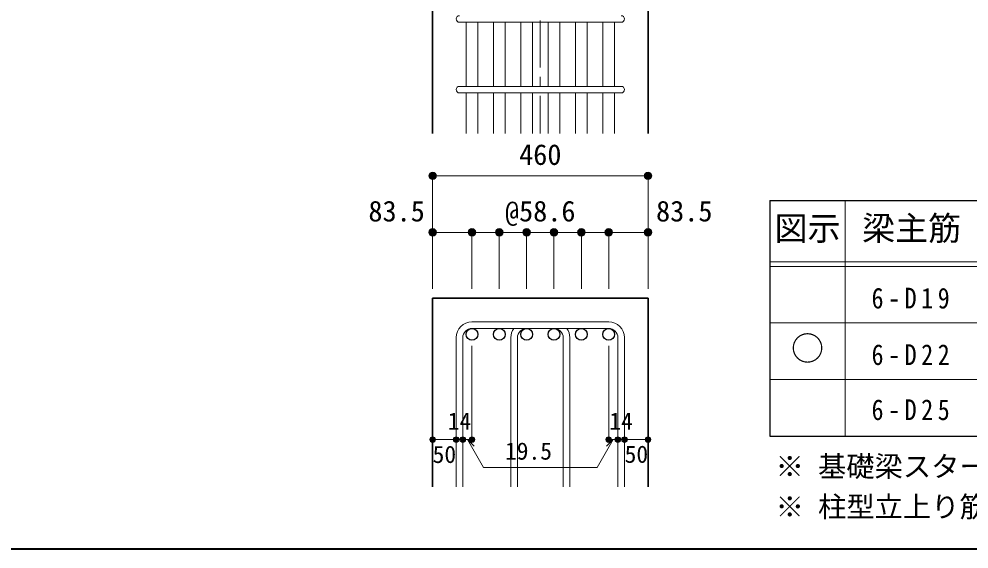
# Model space of a CAD drawing. Units: millimetres at full size, sheet at 1:20; details may follow other scales. Extents: x -3982 to 3969, y -2797 to 2801.
# Drawn here: x -628 to 1388, y -2797 to -1672 of the extents above; entities that cross this region are included whole.
import ezdxf
from ezdxf.enums import TextEntityAlignment as Align

# ---------------------------------------------------------------- set-up
doc = ezdxf.new("R2010")
doc.units = ezdxf.units.MM
doc.header["$LTSCALE"] = 20
doc.header["$PDMODE"] = 32
doc.header["$PDSIZE"] = 12
doc.linetypes.add('CHAIN1', pattern=[8, 5, -1, 1, -1])
for name, color, linetype, lineweight in [('6-1_躯体線', 2, 'Continuous', 35), ('6-5_梁主筋', 7, 'Continuous', 18), ('6-6_S.T.P.', 7, 'Continuous', 18), ('6-7_文字', 7, 'Continuous', 18), ('6-D_寸法', 4, 'Continuous', 9), ('6-E_枠', 7, 'Continuous', 18), ('F-0_枠', 6, 'Continuous', 40)]:
    doc.layers.add(name, color=color, linetype=linetype, lineweight=lineweight)
doc.styles.add('ＭＳ ゴシック', font='')
doc.styles.get('ＭＳ ゴシック').set_extended_font_data('MS Gothic')

msp = doc.modelspace()

# ---------------------------------------------------------------- linework, layer by layer
at = {"layer": '6-1_躯体線'}
for p, q in [((706.79, -1914.67), (706.79, -1514.67)), ((249.79, -2264.67), (249.79, -2664.67)), ((249.79, -2264.67), (706.79, -2264.67)), ((706.79, -2264.67), (706.79, -2664.67))]:
    msp.add_line(p, q, dxfattribs=at)
msp.add_lwpolyline([(249.79, -1914.67), (249.79, -1514.67), (78.29, -1514.67)], dxfattribs=at)
at = {"layer": '6-5_梁主筋'}
for p, q in [((320.79, -1678.67), (320.79, -1814.67)), ((345.79, -1678.67), (345.79, -1814.67)), ((378.79, -1678.67), (378.79, -1814.67)), ((403.79, -1678.67), (403.79, -1814.67)), ((436.79, -1678.67), (436.79, -1814.67)), ((461.79, -1678.67), (461.79, -1814.67)), ((494.79, -1678.67), (494.79, -1814.67)), ((519.79, -1678.67), (519.79, -1814.67)), ((552.79, -1678.67), (552.79, -1814.67)), ((577.79, -1678.67), (577.79, -1814.67)), ((610.79, -1678.67), (610.79, -1814.67)), ((635.79, -1678.67), (635.79, -1814.67)), ((320.79, -1828.67), (320.79, -1914.67)), ((345.79, -1828.67), (345.79, -1914.67)), ((378.79, -1828.67), (378.79, -1914.67)), ((403.79, -1828.67), (403.79, -1914.67)), ((436.79, -1828.67), (436.79, -1914.67)), ((461.79, -1828.67), (461.79, -1914.67)), ((494.79, -1828.67), (494.79, -1914.67)), ((519.79, -1828.67), (519.79, -1914.67)), ((552.79, -1828.67), (552.79, -1914.67)), ((577.79, -1828.67), (577.79, -1914.67)), ((610.79, -1828.67), (610.79, -1914.67)), ((635.79, -1828.67), (635.79, -1914.67))]:
    msp.add_line(p, q, dxfattribs=at)
at = {"layer": '6-5_梁主筋', "color": 3, "lineweight": 25}
for centre in [(333.29, -2341.17), (391.29, -2341.17), (449.29, -2341.17), (507.29, -2341.17), (565.29, -2341.17), (623.29, -2341.17)]:
    msp.add_circle(centre, 12.5, dxfattribs=at)
at = {"layer": '6-6_S.T.P.'}
for p, q in [((306.79, -1678.67), (649.4, -1678.67)), ((306.79, -1814.67), (649.4, -1814.67)), ((306.79, -1828.67), (649.4, -1828.67)), ((623.29, -2314.67), (333.29, -2314.67)), ((623.29, -2328.67), (333.29, -2328.67)), ((299.79, -2348.17), (299.79, -2664.67)), ((313.79, -2348.17), (313.79, -2664.67)), ((415.79, -2348.17), (415.79, -2664.67)), ((429.79, -2348.17), (429.79, -2664.67)), ((526.79, -2348.17), (526.79, -2664.67)), ((540.79, -2348.17), (540.79, -2664.67)), ((642.79, -2348.17), (642.79, -2664.67)), ((656.79, -2348.17), (656.79, -2664.67))]:
    msp.add_line(p, q, dxfattribs=at)
for centre, radius, start, end in [((306.79, -1671.67), 7, 90, 270), ((649.79, -1671.67), 7, 270, 90), ((306.79, -1821.67), 7, 90, 270), ((649.79, -1821.67), 7, 270, 90), ((333.29, -2348.17), 33.5, 90, 180), ((623.29, -2348.17), 33.5, 0, 90), ((333.29, -2348.17), 19.5, 90, 180), ((449.29, -2348.17), 33.5, 144.40235, 180), ((449.29, -2348.17), 19.5, 90, 180), ((507.29, -2348.17), 19.5, 0, 90), ((507.29, -2348.17), 33.5, 0, 35.59765), ((623.29, -2348.17), 19.5, 0, 90)]:
    msp.add_arc(centre, radius, start, end, dxfattribs=at)
at = {"layer": '6-D_寸法', "linetype": 'CHAIN1'}
msp.add_line((478.29, -714.67), (478.29, -1914.67), dxfattribs=at)
at = {"layer": '6-D_寸法'}
for p, q in [((249.79, -2004.67), (706.79, -2004.67)), ((706.79, -2004.67), (706.79, -2124.67)), ((249.79, -2124.67), (249.79, -2244.67)), ((333.29, -2124.67), (333.29, -2244.67)), ((333.29, -2124.67), (391.29, -2124.67)), ((391.29, -2124.67), (391.29, -2244.67)), ((391.29, -2124.67), (449.29, -2124.67)), ((449.29, -2124.67), (449.29, -2244.67)), ((449.29, -2124.67), (507.29, -2124.67)), ((507.29, -2124.67), (507.29, -2244.67)), ((507.29, -2124.67), (565.29, -2124.67)), ((565.29, -2124.67), (565.29, -2244.67)), ((565.29, -2124.67), (623.29, -2124.67)), ((623.29, -2124.67), (623.29, -2244.67)), ((623.29, -2124.67), (706.79, -2124.67)), ((706.79, -2124.67), (706.79, -2244.67)), ((333.29, -2564.67), (333.29, -2365.34)), ((623.29, -2564.67), (623.29, -2365.34)), ((249.79, -2564.67), (299.79, -2564.67)), ((299.79, -2564.67), (333.29, -2564.67)), ((323.54, -2564.67), (337.68, -2578.81)), ((323.54, -2564.67), (357.76, -2623.95)), ((633.04, -2564.67), (598.82, -2623.95)), ((633.04, -2564.67), (618.9, -2578.81)), ((623.29, -2564.67), (706.79, -2564.67)), ((642.79, -2564.67), (656.79, -2564.67)), ((357.76, -2623.95), (598.82, -2623.95))]:
    msp.add_line(p, q, dxfattribs=at)
msp.add_lwpolyline([(249.79, -2004.67), (249.79, -2124.67), (333.29, -2124.67)], dxfattribs=at)
for centre, radius in [((249.79, -2004.67), 8), ((249.79, -2004.67), 7.2), ((249.79, -2004.67), 6.4), ((249.79, -2004.67), 5.6), ((249.79, -2004.67), 4.8), ((249.79, -2004.67), 4), ((249.79, -2004.67), 3.2), ((249.79, -2004.67), 2.4), ((249.79, -2004.67), 1.6), ((249.79, -2004.67), 0.8), ((706.79, -2004.67), 8), ((706.79, -2004.67), 7.2), ((706.79, -2004.67), 6.4), ((706.79, -2004.67), 5.6), ((706.79, -2004.67), 4.8), ((706.79, -2004.67), 4), ((706.79, -2004.67), 3.2), ((706.79, -2004.67), 2.4), ((706.79, -2004.67), 1.6), ((706.79, -2004.67), 0.8), ((249.79, -2124.67), 8), ((249.79, -2124.67), 7.2), ((249.79, -2124.67), 6.4), ((249.79, -2124.67), 5.6), ((249.79, -2124.67), 4.8), ((249.79, -2124.67), 4), ((249.79, -2124.67), 3.2), ((249.79, -2124.67), 2.4), ((249.79, -2124.67), 1.6), ((249.79, -2124.67), 0.8), ((333.29, -2124.67), 8), ((333.29, -2124.67), 7.2), ((333.29, -2124.67), 6.4), ((333.29, -2124.67), 5.6), ((333.29, -2124.67), 4.8), ((333.29, -2124.67), 4), ((333.29, -2124.67), 3.2), ((333.29, -2124.67), 2.4), ((333.29, -2124.67), 1.6), ((333.29, -2124.67), 0.8), ((391.29, -2124.67), 8), ((391.29, -2124.67), 7.2), ((391.29, -2124.67), 6.4), ((391.29, -2124.67), 5.6), ((391.29, -2124.67), 4.8), ((391.29, -2124.67), 4), ((391.29, -2124.67), 3.2), ((391.29, -2124.67), 2.4), ((391.29, -2124.67), 1.6), ((391.29, -2124.67), 0.8), ((449.29, -2124.67), 8), ((449.29, -2124.67), 7.2), ((449.29, -2124.67), 6.4), ((449.29, -2124.67), 5.6), ((449.29, -2124.67), 4.8), ((449.29, -2124.67), 4), ((449.29, -2124.67), 3.2), ((449.29, -2124.67), 2.4), ((449.29, -2124.67), 1.6), ((449.29, -2124.67), 0.8), ((507.29, -2124.67), 8), ((507.29, -2124.67), 7.2), ((507.29, -2124.67), 6.4), ((507.29, -2124.67), 5.6), ((507.29, -2124.67), 4.8), ((507.29, -2124.67), 4), ((507.29, -2124.67), 3.2), ((507.29, -2124.67), 2.4), ((507.29, -2124.67), 1.6), ((507.29, -2124.67), 0.8), ((565.29, -2124.67), 8), ((565.29, -2124.67), 7.2), ((565.29, -2124.67), 6.4), ((565.29, -2124.67), 5.6), ((565.29, -2124.67), 4.8), ((565.29, -2124.67), 4), ((565.29, -2124.67), 3.2), ((565.29, -2124.67), 2.4), ((565.29, -2124.67), 1.6), ((565.29, -2124.67), 0.8), ((623.29, -2124.67), 8), ((623.29, -2124.67), 7.2), ((623.29, -2124.67), 6.4), ((623.29, -2124.67), 5.6), ((623.29, -2124.67), 4.8), ((623.29, -2124.67), 4), ((623.29, -2124.67), 3.2), ((623.29, -2124.67), 2.4), ((623.29, -2124.67), 1.6), ((623.29, -2124.67), 0.8), ((706.79, -2124.67), 8), ((706.79, -2124.67), 7.2), ((706.79, -2124.67), 6.4), ((706.79, -2124.67), 5.6), ((706.79, -2124.67), 4.8), ((706.79, -2124.67), 4), ((706.79, -2124.67), 3.2), ((706.79, -2124.67), 2.4), ((706.79, -2124.67), 1.6), ((706.79, -2124.67), 0.8), ((249.79, -2564.67), 4), ((249.79, -2564.67), 3.6), ((249.79, -2564.67), 3.2), ((249.79, -2564.67), 2.8), ((249.79, -2564.67), 2.4), ((249.79, -2564.67), 2), ((249.79, -2564.67), 1.6), ((249.79, -2564.67), 1.2), ((249.79, -2564.67), 0.8), ((249.79, -2564.67), 0.4), ((299.79, -2564.67), 4), ((299.79, -2564.67), 3.6), ((299.79, -2564.67), 3.2), ((299.79, -2564.67), 2.8), ((299.79, -2564.67), 2.4), ((299.79, -2564.67), 2), ((299.79, -2564.67), 1.6), ((299.79, -2564.67), 1.2), ((299.79, -2564.67), 0.8), ((299.79, -2564.67), 0.4), ((313.79, -2564.67), 4), ((313.79, -2564.67), 3.6), ((313.79, -2564.67), 3.2), ((313.79, -2564.67), 2.8), ((313.79, -2564.67), 2.4), ((313.79, -2564.67), 2), ((313.79, -2564.67), 1.6), ((313.79, -2564.67), 1.2), ((313.79, -2564.67), 0.8), ((313.79, -2564.67), 0.4), ((333.29, -2564.67), 4), ((333.29, -2564.67), 3.6), ((333.29, -2564.67), 3.2), ((333.29, -2564.67), 2.8), ((333.29, -2564.67), 2.4), ((333.29, -2564.67), 2), ((333.29, -2564.67), 1.6), ((333.29, -2564.67), 1.2), ((333.29, -2564.67), 0.8), ((333.29, -2564.67), 0.4), ((623.29, -2564.67), 4), ((623.29, -2564.67), 3.6), ((623.29, -2564.67), 3.2), ((623.29, -2564.67), 2.8), ((623.29, -2564.67), 2.4), ((623.29, -2564.67), 2), ((623.29, -2564.67), 1.6), ((623.29, -2564.67), 1.2), ((623.29, -2564.67), 0.8), ((623.29, -2564.67), 0.4), ((642.79, -2564.67), 4), ((642.79, -2564.67), 3.6), ((642.79, -2564.67), 3.2), ((642.79, -2564.67), 2.8), ((642.79, -2564.67), 2.4), ((642.79, -2564.67), 2), ((642.79, -2564.67), 1.6), ((642.79, -2564.67), 1.2), ((642.79, -2564.67), 0.8), ((642.79, -2564.67), 0.4), ((656.79, -2564.67), 4), ((656.79, -2564.67), 3.6), ((656.79, -2564.67), 3.2), ((656.79, -2564.67), 2.8), ((656.79, -2564.67), 2.4), ((656.79, -2564.67), 2), ((656.79, -2564.67), 1.6), ((656.79, -2564.67), 1.2), ((656.79, -2564.67), 0.8), ((656.79, -2564.67), 0.4), ((706.79, -2564.67), 4), ((706.79, -2564.67), 3.6), ((706.79, -2564.67), 3.2), ((706.79, -2564.67), 2.8), ((706.79, -2564.67), 2.4), ((706.79, -2564.67), 2), ((706.79, -2564.67), 1.6), ((706.79, -2564.67), 1.2), ((706.79, -2564.67), 0.8), ((706.79, -2564.67), 0.4)]:
    msp.add_circle(centre, radius, dxfattribs=at)
at = {"layer": '6-D_寸法', "color": 7}
for p in [(249.79, -2004.67), (706.79, -2004.67), (249.79, -2124.67), (333.29, -2124.67), (391.29, -2124.67), (449.29, -2124.67), (507.29, -2124.67), (565.29, -2124.67), (623.29, -2124.67), (706.79, -2124.67), (249.79, -2564.67), (299.79, -2564.67), (313.79, -2564.67), (333.29, -2564.67), (623.29, -2564.67), (642.79, -2564.67), (656.79, -2564.67), (706.79, -2564.67)]:
    msp.add_point(p, dxfattribs=at)
at = {"layer": '6-E_枠', "color": 3, "lineweight": 25}
for p, q in [((965.14, -2056.95), (965.14, -2556.95)), ((965.14, -2056.95), (2406.83, -2056.95)), ((965.14, -2556.95), (2406.83, -2556.95))]:
    msp.add_line(p, q, dxfattribs=at)
at = {"layer": '6-E_枠'}
for p, q in [((1125.14, -2056.95), (1125.14, -2556.95)), ((965.14, -2186.95), (2406.83, -2186.95)), ((965.14, -2196.95), (2406.83, -2196.95)), ((965.14, -2316.95), (2406.83, -2316.95)), ((965.14, -2436.95), (2406.83, -2436.95))]:
    msp.add_line(p, q, dxfattribs=at)
at = {"layer": 'F-0_枠'}
msp.add_line((3969.4, -2796.83), (-3981.92, -2796.83), dxfattribs=at)

# ---------------------------------------------------------------- texts
at = {"layer": '6-7_文字', "color": 2, "style": 'ＭＳ ゴシック'}
for s, p in [('図示', (975.14, -2156.95)), ('梁主筋', (1160.98, -2156.95)), ('○', (1010.14, -2411.95))]:
    msp.add_text(s, height=51.32, dxfattribs=at).set_placement(p, align=Align.BOTTOM_LEFT)
at = {"layer": '6-7_文字', "style": 'ＭＳ ゴシック'}
for s, p in [('※ 基礎梁スターラップ     D13 @125', (977.51, -2656.67)), ('※ 柱型立上り筋●は引張側領域時', (977.51, -2742.34))]:
    msp.add_text(s, height=43.99, dxfattribs=at).set_placement(p, align=Align.BOTTOM_LEFT)
at = {"layer": '6-7_文字', "char_height": 43.99, "attachment_point": 7, "style": 'ＭＳ ゴシック'}
for s, insert in [('\\T1.38;\\W0.85;6-D19', (1180.98, -2286.95)), ('\\T1.38;\\W0.85;6-D22', (1180.98, -2406.95)), ('\\T1.38;\\W0.85;6-D25', (1180.98, -2523.82))]:
    msp.add_mtext(s, dxfattribs=dict(at, insert=insert))
at = {"layer": '6-D_寸法', "style": 'ＭＳ ゴシック'}
for s, height, p in [('460', 43.99, (433.29, -1994.67)), ('83.5', 43.99, (113.54, -2114.67)), ('@58.6', 43.99, (403.29, -2114.67)), ('83.5', 43.99, (723.79, -2114.67)), ('14', 36.66, (281.81, -2554.6)), ('14', 36.66, (624.62, -2554.6)), ('50', 36.66, (249.77, -2625.19)), ('19.5', 36.66, (403.29, -2618.14)), ('50', 36.66, (657.13, -2624.86))]:
    msp.add_text(s, height=height, dxfattribs=at).set_placement(p, align=Align.BOTTOM_LEFT)

doc.saveas('drawing.dxf')
